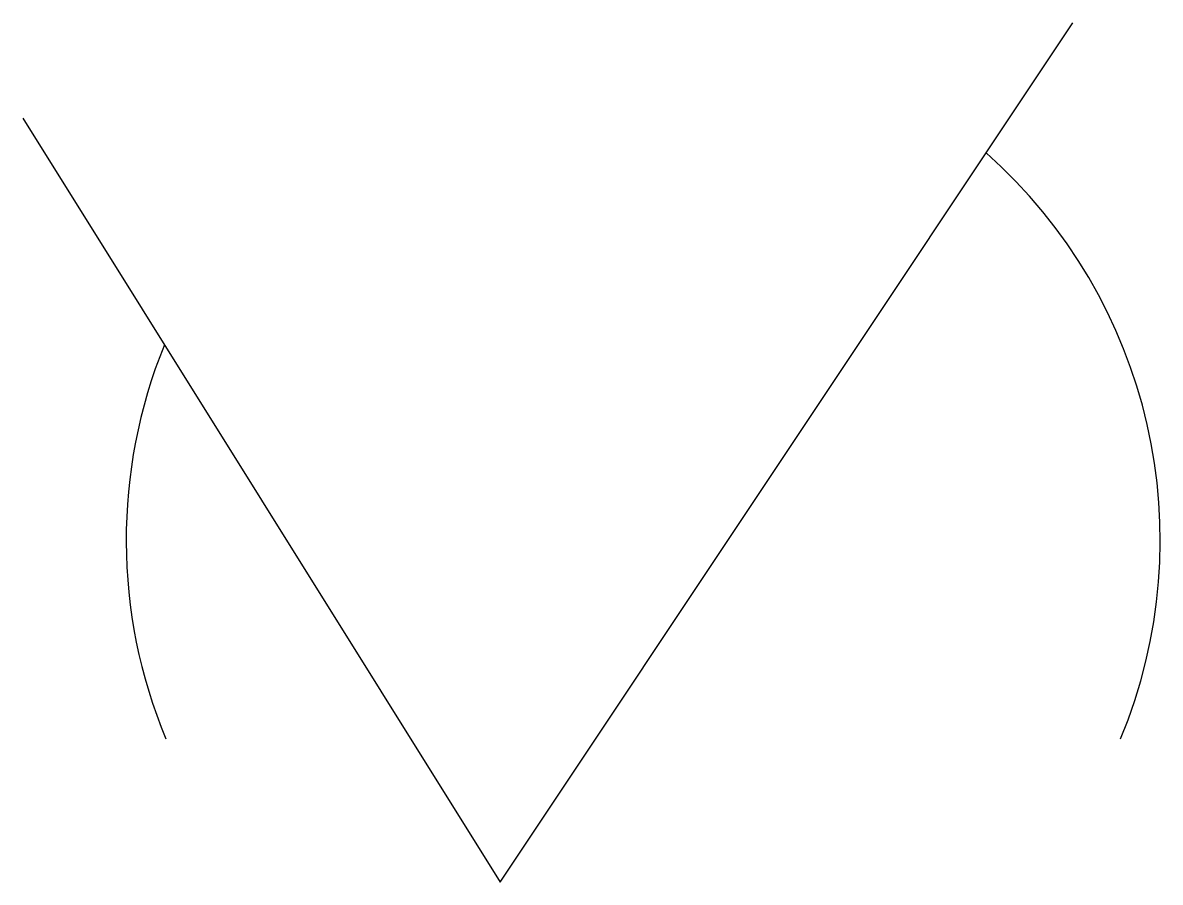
# Model space of a CAD drawing. Header units: millimetres. Extents: x 2 to 25.8, y 2 to 20.
import ezdxf

# ---------------------------------------------------------------- set-up
doc = ezdxf.new("R2010")
doc.units = ezdxf.units.MM
doc.layers.get('0').update_dxf_attribs({"lineweight": 25})

msp = doc.modelspace()

# ---------------------------------------------------------------- linework, layer by layer
at = {"flags": 128}
msp.add_lwpolyline([(2, 18), (12, 2), (24, 20)], dxfattribs=at)
for start, end in [(337.3801, 48.4622), (157.8398, 202.6199)]:
    msp.add_arc((15, 9.167), 10.833, start, end)

doc.saveas('drawing.dxf')
